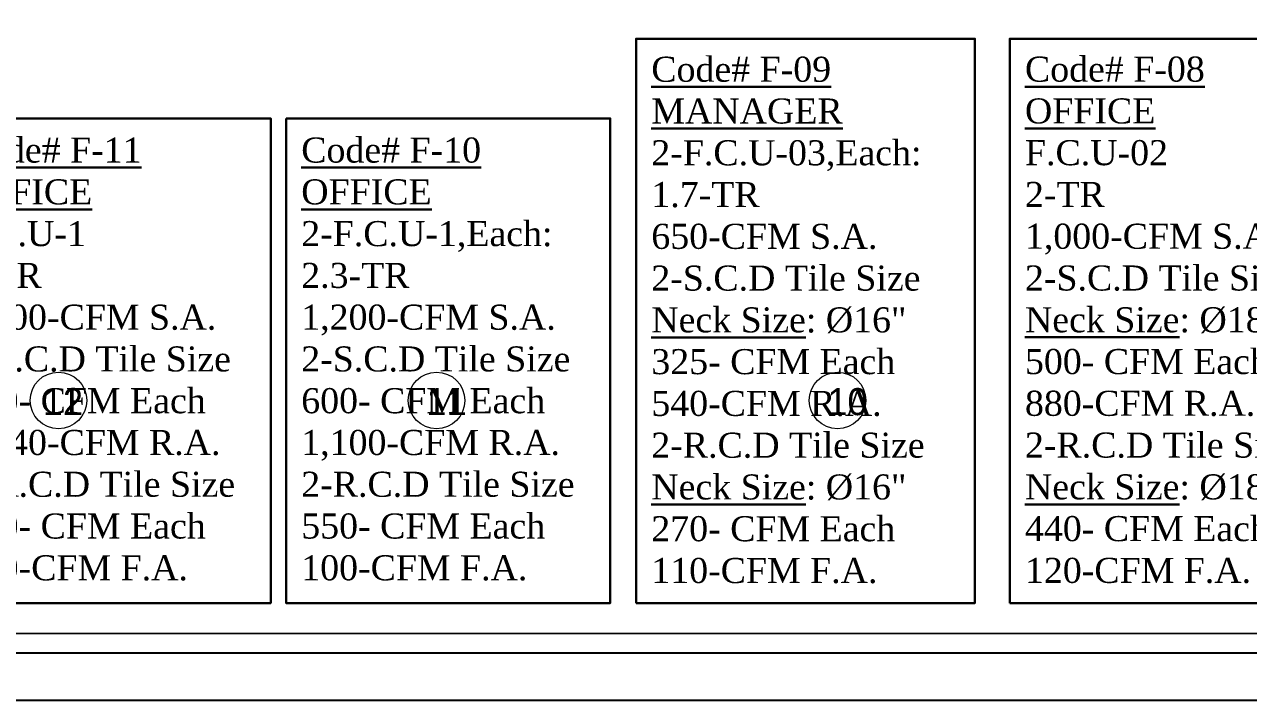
# Model space of a CAD drawing. Extents: x -432 to -365, y -145 to 173.
# Drawn here: x -422.92 to -410.72, y -105.47 to -98.73 of the extents above; entities that cross this region are included whole.
import ezdxf

# ---------------------------------------------------------------- set-up
doc = ezdxf.new("R2010")
doc.units = 0
doc.header["$MEASUREMENT"] = 0
doc.layers.add('AC-TEXT', color=15, linetype='Continuous', lineweight=30)
doc.layers.add('AXIS-TXT', color=171, linetype='Continuous', lineweight=20)
doc.layers.add('fram', color=252, linetype='Continuous')
doc.layers.add('WALL', color=4, linetype='Continuous')
doc.styles.add('AC', font='romans.shx', dxfattribs={"height": 0.2})
doc.styles.add('ARABY', font='sosa.shx')

msp = doc.modelspace()

# ---------------------------------------------------------------- linework, layer by layer
at = {"layer": 'AC-TEXT', "color": 34, "linetype": 'Continuous'}
for points in [[(-416.824, -104.5), (-413.445, -104.5), (-413.445, -98.87), (-416.824, -98.87)], [(-413.096, -104.5), (-409.718, -104.5), (-409.718, -98.87), (-413.096, -98.87)], [(-423.702, -99.665), (-420.468, -99.665), (-420.468, -104.5), (-423.702, -104.5)], [(-420.315, -99.665), (-417.082, -99.665), (-417.082, -104.5), (-420.315, -104.5)]]:
    msp.add_lwpolyline(points, close=True, dxfattribs=at)
at = {"layer": 'AXIS-TXT'}
for centre in [(-422.586, -102.478), (-418.814, -102.478), (-414.814, -102.478)]:
    msp.add_circle(centre, 0.282, dxfattribs=at)
at = {"layer": 'fram'}
msp.add_line((-431.049, -104.995), (-367.003, -104.995), dxfattribs=at)
for points in [[(-431.526, -67.472), (-366.526, -67.472), (-366.526, -105.472), (-431.526, -105.472)], [(-374.58, -67.949), (-431.049, -67.949), (-431.049, -104.995), (-374.58, -104.995)]]:
    msp.add_lwpolyline(points, close=True, dxfattribs=at)
at = {"layer": 'WALL', "color": 252, "linetype": 'Continuous'}
msp.add_lwpolyline([(-374.772, -68.141, 0.0192, 0.0192, 0), (-430.857, -68.141, 0.0192, 0.0192, 0), (-430.857, -104.803, 0.0192, 0.0192, 0), (-374.772, -104.803, 0.0192, 0.0192, 0)], format="xyseb", close=True, dxfattribs=at)

# ---------------------------------------------------------------- texts
at = {"layer": 'AC-TEXT', "color": 34, "linetype": 'Continuous', "char_height": 0.25, "width": 3.95146, "attachment_point": 7, "style": 'AC'}
for s, insert in [('\\A1;{\\fTimes New Roman|b0|i0|c0|p18;\\L\\C3;Code# F-09\\PMANAGER\\P\\l\\C256;2-F.C.U-03,Each:\\C34;\\P1.7-TR\\P\\C256;650-CFM S.A.\\P\\pt0;\\C34;2-S.C.D Tile Size\\P\\LNeck Size\\l: %%C16" \\P325- CFM Each\\P\\C256;540-CFM R.A.\\C34; \\P\\ptz;2-R.C.D Tile Size\\P\\LNeck Size\\l: %%C16"\\P270- CFM Each \\P\\C256;110-CFM F.A.}', (-416.672, -104.305)), ('\\A1;{\\fTimes New Roman|b0|i0|c0|p18;\\L\\C3;Code# F-08\\POFFICE\\P\\l\\C256;F.C.U-02\\L\\C3;\\P\\l\\C34;2-TR\\P\\C256;1,000-CFM S.A.\\P\\pt0;\\C34;2-S.C.D Tile Size \\P\\LNeck Size\\l: %%C18"\\P500- CFM Each\\P\\C256;880-CFM R.A.\\C34; \\P\\ptz;2-R.C.D Tile Size\\P\\LNeck Size\\l: %%C18"\\P440- CFM Each \\P\\C256;120-CFM F.A.}', (-412.945, -104.304)), ('\\A1;{\\fTimes New Roman|b0|i0|c0|p18;\\L\\C3;Code# F-11\\POFFICE\\P\\l\\C256;F.C.U-1\\C34;\\P3-TR\\P\\C256;1,200-CFM S.A.\\P\\pt0;\\C34;2-S.C.D Tile Size\\P600- CFM Each\\P\\C256;1,040-CFM R.A.\\C34; \\P\\ptz;2-R.C.D Tile Size\\P520- CFM Each \\P\\C256;160-CFM F.A.}', (-423.55, -104.278)), ('\\A1;{\\fTimes New Roman|b0|i0|c0|p18;\\L\\C3;Code# F-10\\POFFICE\\P\\l\\C256;2-F.C.U-1,Each:\\C34;\\P2.3-TR\\P\\C256;1,200-CFM S.A.\\P\\pt0;\\C34;2-S.C.D Tile Size\\P600- CFM Each\\P\\C256;1,100-CFM R.A.\\C34; \\P\\ptz;2-R.C.D Tile Size\\P550- CFM Each \\P\\C256;100-CFM F.A.}', (-420.164, -104.278))]:
    msp.add_mtext(s, dxfattribs=dict(at, insert=insert))
at = {"layer": 'AXIS-TXT', "style": 'ARABY'}
for s, p in [('12', (-422.742, -102.625, 0)), ('11', (-418.916, -102.625, 0)), ('10', (-414.916, -102.625, 0))]:
    msp.add_text(s, height=0.27, dxfattribs=at).set_placement(p)

doc.saveas('drawing.dxf')
